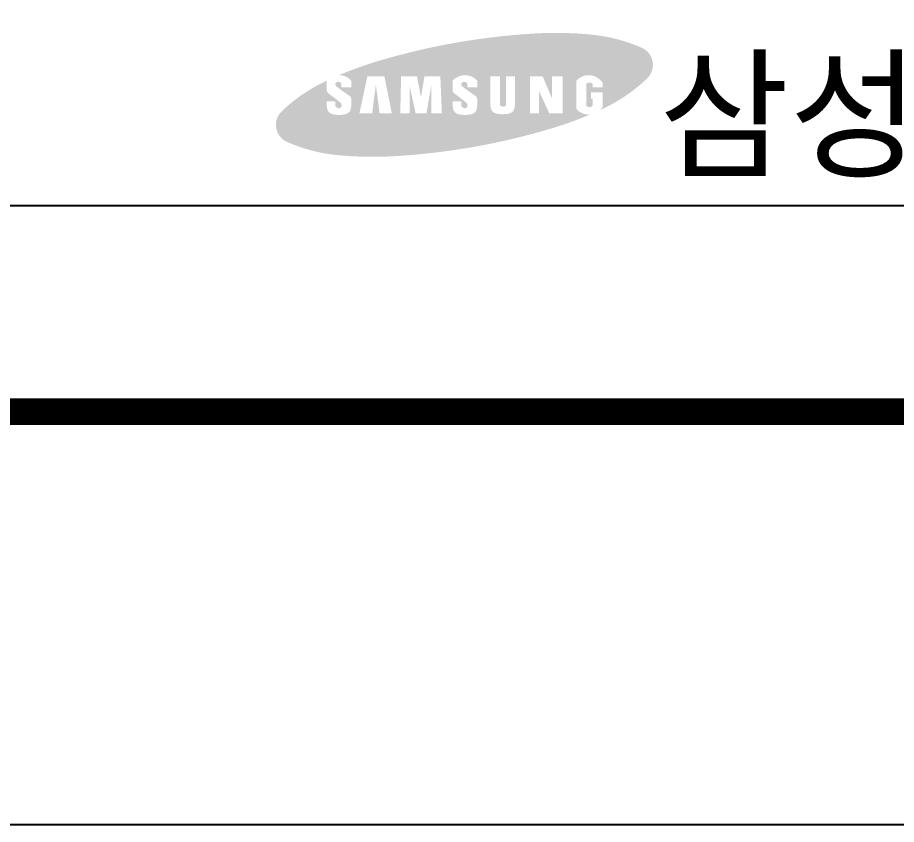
# Model space of a CAD drawing. Header units: millimetres. Extents: x 0 to 1079, y 0 to 594.
# Drawn here: x 226.64 to 269.23, y 0 to 39.1 of the extents above; entities that cross this region are included whole.
import ezdxf
from ezdxf.enums import TextEntityAlignment as Align

# ---------------------------------------------------------------- set-up
doc = ezdxf.new("R2010")
doc.units = ezdxf.units.MM
doc.layers.add('A-ANNO-TTLB', color=7, linetype='Continuous')
doc.styles.add('GUN', font='GNGT.TTF')
doc.styles.add('TTLB-BIG', font='Gulim.TTF', dxfattribs={"height": 3})
doc.styles.add('굴림체', font='GulimChe.TTF', dxfattribs={"height": 3})

# ---------------------------------------------------------------- blocks, each defined once
blk = doc.blocks.new('W')
at = {"layer": 'A-ANNO-TTLB'}
h = blk.add_hatch(color=256, dxfattribs=at)
h.paths.add_polyline_path([(257.365, 37.149), (257.346, 37.192), (257.325, 37.235), (257.302, 37.276), (257.276, 37.316), (257.248, 37.355), (257.219, 37.392), (257.187, 37.428), (257.154, 37.461), (257.119, 37.493), (257.083, 37.524), (257.044, 37.552), (257.005, 37.578), (256.964, 37.602), (256.922, 37.624), (256.889, 37.639), (256.761, 37.694), (256.632, 37.747), (256.502, 37.798), (256.371, 37.846), (256.239, 37.892), (256.106, 37.935), (255.973, 37.977), (255.839, 38.016), (255.704, 38.052), (255.569, 38.087), (255.433, 38.119), (255.296, 38.148), (255.16, 38.175), (255.022, 38.2), (254.884, 38.222), (254.746, 38.242), (254.608, 38.26), (254.469, 38.275), (254.431, 38.279), (254.4, 38.282), (254.369, 38.285), (254.338, 38.287), (254.307, 38.29), (254.275, 38.293), (254.244, 38.296), (254.213, 38.298), (254.182, 38.301), (254.15, 38.303), (254.119, 38.306), (254.088, 38.308), (254.057, 38.311), (254.025, 38.313), (253.994, 38.315), (253.963, 38.317), (253.932, 38.319), (253.9, 38.322), (253.869, 38.324), (253.838, 38.326), (253.807, 38.327), (253.775, 38.329), (253.744, 38.331), (253.713, 38.333), (253.682, 38.335), (253.65, 38.336), (253.619, 38.338), (253.588, 38.339), (253.556, 38.341), (253.525, 38.342), (253.494, 38.344), (253.462, 38.345), (253.431, 38.346), (253.4, 38.347), (253.369, 38.348), (253.337, 38.35), (253.306, 38.351), (253.275, 38.352), (253.243, 38.353), (253.212, 38.353), (253.181, 38.354), (253.149, 38.355), (253.118, 38.356), (253.087, 38.356), (253.055, 38.357), (253.024, 38.358), (252.993, 38.358), (252.961, 38.358), (252.93, 38.359), (252.899, 38.359), (252.867, 38.359), (252.836, 38.36), (252.805, 38.36), (252.773, 38.36), (252.742, 38.36), (252.711, 38.36), (252.679, 38.36), (252.648, 38.36), (252.617, 38.36), (252.585, 38.359), (252.554, 38.359), (252.523, 38.359), (252.491, 38.358), (252.46, 38.358), (252.429, 38.358), (252.397, 38.357), (252.366, 38.356), (252.335, 38.356), (252.303, 38.355), (252.272, 38.354), (252.241, 38.353), (252.209, 38.353), (252.178, 38.352), (252.147, 38.351), (252.116, 38.35), (252.084, 38.349), (252.053, 38.347), (252.022, 38.346), (251.99, 38.345), (251.959, 38.344), (251.928, 38.342), (251.896, 38.341), (251.865, 38.339), (251.834, 38.338), (251.802, 38.336), (251.771, 38.335), (251.74, 38.333), (251.709, 38.331), (251.677, 38.329), (251.646, 38.327), (251.638, 38.327), (251.58, 38.323), (251.522, 38.32), (251.464, 38.316), (251.405, 38.312), (251.347, 38.308), (251.289, 38.304), (251.231, 38.3), (251.173, 38.295), (251.114, 38.291), (251.056, 38.287), (250.998, 38.282), (250.94, 38.277), (250.882, 38.272), (250.823, 38.268), (250.765, 38.263), (250.707, 38.257), (250.649, 38.252), (250.591, 38.247), (250.533, 38.241), (250.475, 38.236), (250.416, 38.23), (250.358, 38.225), (250.3, 38.219), (250.242, 38.213), (250.184, 38.207), (250.126, 38.201), (250.068, 38.195), (250.01, 38.188), (249.952, 38.182), (249.894, 38.175), (249.836, 38.169), (249.778, 38.162), (249.72, 38.155), (249.662, 38.148), (249.604, 38.141), (249.546, 38.134), (249.488, 38.127), (249.43, 38.119), (249.372, 38.112), (249.315, 38.104), (249.257, 38.097), (249.199, 38.089), (249.141, 38.081), (249.083, 38.073), (249.025, 38.065), (248.968, 38.057), (248.91, 38.049), (248.852, 38.04), (248.794, 38.032), (248.736, 38.023), (248.679, 38.015), (248.621, 38.006), (248.563, 37.997), (248.506, 37.988), (248.448, 37.979), (248.39, 37.97), (248.333, 37.961), (248.275, 37.951), (248.217, 37.942), (248.16, 37.932), (248.102, 37.923), (248.045, 37.913), (247.987, 37.903), (247.93, 37.893), (247.872, 37.883), (247.852, 37.879), (247.795, 37.869), (247.737, 37.859), (247.68, 37.849), (247.622, 37.838), (247.565, 37.828), (247.507, 37.817), (247.45, 37.806), (247.393, 37.795), (247.335, 37.784), (247.278, 37.773), (247.221, 37.762), (247.164, 37.751), (247.106, 37.739), (247.049, 37.728), (246.992, 37.716), (246.935, 37.704), (246.877, 37.693), (246.82, 37.681), (246.763, 37.669), (246.706, 37.657), (246.649, 37.644), (246.592, 37.632), (246.535, 37.62), (246.478, 37.607), (246.421, 37.595), (246.364, 37.582), (246.307, 37.569), (246.25, 37.556), (246.193, 37.543), (246.136, 37.53), (246.079, 37.517), (246.022, 37.504), (245.966, 37.49), (245.909, 37.477), (245.852, 37.463), (245.795, 37.45), (245.739, 37.436), (245.682, 37.422), (245.625, 37.408), (245.569, 37.394), (245.512, 37.38), (245.455, 37.365), (245.399, 37.351), (245.342, 37.336), (245.286, 37.322), (245.229, 37.307), (245.173, 37.292), (245.116, 37.278), (245.06, 37.263), (245.003, 37.248), (244.947, 37.232), (244.891, 37.217), (244.834, 37.202), (244.778, 37.186), (244.722, 37.171), (244.666, 37.155), (244.609, 37.139), (244.553, 37.123), (244.497, 37.108), (244.441, 37.091), (244.385, 37.075), (244.329, 37.059), (244.273, 37.043), (244.217, 37.026), (244.161, 37.01), (244.141, 37.004), (244.111, 36.995), (244.081, 36.986), (244.051, 36.977), (244.021, 36.968), (243.991, 36.959), (243.961, 36.949), (243.931, 36.94), (243.901, 36.931), (243.871, 36.922), (243.842, 36.912), (243.812, 36.903), (243.782, 36.893), (243.752, 36.884), (243.722, 36.874), (243.692, 36.864), (243.663, 36.855), (243.633, 36.845), (243.603, 36.835), (243.573, 36.825), (243.544, 36.815), (243.514, 36.805), (243.484, 36.795), (243.455, 36.785), (243.425, 36.775), (243.395, 36.765), (243.366, 36.754), (243.336, 36.744), (243.307, 36.734), (243.277, 36.723), (243.248, 36.713), (243.218, 36.702), (243.189, 36.692), (243.159, 36.681), (243.13, 36.671), (243.1, 36.66), (243.071, 36.649), (243.041, 36.638), (243.012, 36.627), (242.983, 36.616), (242.953, 36.605), (242.924, 36.594), (242.895, 36.583), (242.865, 36.572), (242.836, 36.561), (242.807, 36.55), (242.778, 36.539), (242.748, 36.527), (242.719, 36.516), (242.69, 36.504), (242.661, 36.493), (242.632, 36.481), (242.603, 36.47), (242.573, 36.458), (242.544, 36.447), (242.515, 36.435), (242.486, 36.423), (242.457, 36.411), (242.428, 36.399), (242.399, 36.387), (242.37, 36.375), (242.341, 36.363), (242.313, 36.351), (242.284, 36.339), (242.28, 36.337), (242.251, 36.309), (242.294, 36.305), (242.321, 36.302), (242.343, 36.3), (242.37, 36.296), (242.398, 36.29), (242.423, 36.284), (242.44, 36.279), (242.458, 36.274), (242.478, 36.268), (242.499, 36.26), (242.523, 36.25), (242.548, 36.238), (242.575, 36.224), (242.605, 36.208), (242.636, 36.19), (242.669, 36.169), (242.7, 36.146), (242.732, 36.123), (242.761, 36.097), (242.788, 36.071), (242.812, 36.044), (242.812, 35.729), (242.332, 35.729), (242.332, 35.894, 0.667749), (242.038, 35.894), (242.038, 35.837), (242.078, 35.775), (242.396, 35.536), (242.754, 35.291), (242.812, 35.178), (242.812, 34.821), (242.797, 34.702), (242.754, 34.564), (242.643, 34.463), (242.46, 34.398), (242.227, 34.383), (241.977, 34.398), (241.794, 34.463), (241.684, 34.564), (241.64, 34.702), (241.625, 34.821), (241.625, 35.039), (242.038, 35.039), (242.038, 34.821), (242.063, 34.788), (242.087, 34.763), (242.111, 34.743), (242.135, 34.728), (242.158, 34.718), (242.179, 34.712), (242.2, 34.709), (242.219, 34.709), (242.237, 34.711), (242.254, 34.714), (242.268, 34.719), (242.282, 34.726), (242.294, 34.735), (242.306, 34.745), (242.316, 34.758), (242.325, 34.772), (242.333, 34.788), (242.34, 34.806), (242.344, 34.826), (242.345, 34.848), (242.343, 34.873), (242.336, 34.9), (242.324, 34.93), (242.306, 34.962), (242.038, 35.178), (241.696, 35.437, -0.234886), (241.625, 35.58), (241.625, 36.046), (241.597, 36.033), (241.569, 36.019), (241.54, 36.006), (241.533, 36.003), (241.408, 35.942), (241.284, 35.878), (241.16, 35.813), (241.038, 35.745), (240.917, 35.675), (240.797, 35.604), (240.679, 35.53), (240.562, 35.454), (240.446, 35.376), (240.332, 35.296), (240.219, 35.214), (240.107, 35.13), (239.997, 35.044), (239.889, 34.956), (239.782, 34.867), (239.676, 34.775), (239.572, 34.682), (239.47, 34.587), (239.443, 34.56), (239.41, 34.527), (239.378, 34.491), (239.348, 34.454), (239.32, 34.416), (239.295, 34.376), (239.271, 34.335), (239.25, 34.292), (239.231, 34.249), (239.214, 34.204), (239.199, 34.159), (239.187, 34.113), (239.178, 34.067), (239.17, 34.02), (239.166, 33.973), (239.163, 33.925), (239.164, 33.878), (239.166, 33.831), (239.171, 33.783), (239.177, 33.748), (239.186, 33.701), (239.198, 33.655), (239.213, 33.61), (239.229, 33.566), (239.248, 33.522), (239.269, 33.48), (239.293, 33.438), (239.318, 33.398), (239.346, 33.36), (239.375, 33.322), (239.407, 33.287), (239.44, 33.253), (239.475, 33.221), (239.512, 33.191), (239.55, 33.163), (239.589, 33.136), (239.63, 33.112), (239.672, 33.09), (239.705, 33.075), (239.833, 33.02), (239.963, 32.967), (240.093, 32.917), (240.224, 32.869), (240.356, 32.823), (240.488, 32.779), (240.621, 32.738), (240.755, 32.699), (240.89, 32.662), (241.026, 32.628), (241.161, 32.596), (241.298, 32.566), (241.435, 32.539), (241.572, 32.514), (241.71, 32.492), (241.848, 32.472), (241.987, 32.455), (242.125, 32.439), (242.163, 32.436), (242.194, 32.433), (242.225, 32.43), (242.257, 32.427), (242.288, 32.424), (242.319, 32.422), (242.35, 32.419), (242.381, 32.416), (242.413, 32.414), (242.444, 32.411), (242.475, 32.409), (242.506, 32.406), (242.538, 32.404), (242.569, 32.402), (242.6, 32.399), (242.631, 32.397), (242.663, 32.395), (242.694, 32.393), (242.725, 32.391), (242.756, 32.389), (242.788, 32.387), (242.819, 32.385), (242.85, 32.383), (242.881, 32.382), (242.913, 32.38), (242.944, 32.378), (242.975, 32.377), (243.007, 32.375), (243.038, 32.374), (243.069, 32.372), (243.101, 32.371), (243.132, 32.37), (243.163, 32.368), (243.194, 32.367), (243.226, 32.366), (243.257, 32.365), (243.288, 32.364), (243.32, 32.363), (243.351, 32.362), (243.382, 32.361), (243.414, 32.36), (243.445, 32.36), (243.476, 32.359), (243.508, 32.358), (243.539, 32.358), (243.57, 32.357), (243.602, 32.357), (243.633, 32.356), (243.664, 32.356), (243.696, 32.355), (243.727, 32.355), (243.758, 32.355), (243.79, 32.355), (243.821, 32.355), (243.852, 32.355), (243.884, 32.355), (243.915, 32.355), (243.946, 32.355), (243.978, 32.355), (244.009, 32.355), (244.04, 32.355), (244.072, 32.356), (244.103, 32.356), (244.134, 32.357), (244.166, 32.357), (244.197, 32.358), (244.228, 32.358), (244.26, 32.359), (244.291, 32.36), (244.322, 32.36), (244.354, 32.361), (244.385, 32.362), (244.416, 32.363), (244.447, 32.364), (244.479, 32.365), (244.51, 32.366), (244.541, 32.367), (244.573, 32.368), (244.604, 32.37), (244.635, 32.371), (244.667, 32.372), (244.698, 32.374), (244.729, 32.375), (244.761, 32.377), (244.792, 32.378), (244.823, 32.38), (244.854, 32.382), (244.886, 32.383), (244.917, 32.385), (244.948, 32.387), (244.956, 32.388), (245.014, 32.391), (245.072, 32.395), (245.131, 32.399), (245.189, 32.402), (245.247, 32.406), (245.305, 32.411), (245.364, 32.415), (245.422, 32.419), (245.48, 32.423), (245.538, 32.428), (245.596, 32.433), (245.655, 32.437), (245.713, 32.442), (245.771, 32.447), (245.829, 32.452), (245.887, 32.457), (245.945, 32.462), (246.003, 32.468), (246.062, 32.473), (246.12, 32.479), (246.178, 32.484), (246.236, 32.49), (246.294, 32.496), (246.352, 32.502), (246.41, 32.508), (246.468, 32.514), (246.526, 32.52), (246.584, 32.526), (246.642, 32.533), (246.7, 32.539), (246.758, 32.546), (246.816, 32.553), (246.874, 32.56), (246.932, 32.566), (246.99, 32.573), (247.048, 32.581), (247.106, 32.588), (247.164, 32.595), (247.222, 32.603), (247.28, 32.61), (247.338, 32.618), (247.395, 32.626), (247.453, 32.633), (247.511, 32.641), (247.569, 32.649), (247.627, 32.658), (247.685, 32.666), (247.742, 32.674), (247.8, 32.683), (247.858, 32.691), (247.916, 32.7), (247.973, 32.709), (248.031, 32.717), (248.089, 32.726), (248.146, 32.735), (248.204, 32.745), (248.262, 32.754), (248.319, 32.763), (248.377, 32.773), (248.434, 32.782), (248.492, 32.792), (248.55, 32.802), (248.607, 32.811), (248.665, 32.821), (248.722, 32.831), (248.742, 32.835), (248.8, 32.845), (248.857, 32.856), (248.915, 32.866), (248.972, 32.876), (249.029, 32.887), (249.087, 32.898), (249.144, 32.909), (249.202, 32.919), (249.259, 32.93), (249.316, 32.941), (249.373, 32.953), (249.431, 32.964), (249.488, 32.975), (249.545, 32.987), (249.602, 32.998), (249.66, 33.01), (249.717, 33.022), (249.774, 33.034), (249.831, 33.046), (249.888, 33.058), (249.945, 33.07), (250.002, 33.082), (250.059, 33.095), (250.116, 33.107), (250.173, 33.12), (250.23, 33.133), (250.287, 33.145), (250.344, 33.158), (250.401, 33.171), (250.458, 33.184), (250.515, 33.198), (250.572, 33.211), (250.629, 33.224), (250.685, 33.238), (250.742, 33.251), (250.799, 33.265), (250.856, 33.279), (250.912, 33.293), (250.969, 33.307), (251.026, 33.321), (251.082, 33.335), (251.139, 33.349), (251.196, 33.364), (251.252, 33.378), (251.309, 33.393), (251.365, 33.407), (251.422, 33.422), (251.478, 33.437), (251.534, 33.452), (251.591, 33.467), (251.647, 33.482), (251.704, 33.497), (251.76, 33.513), (251.816, 33.528), (251.872, 33.544), (251.929, 33.559), (251.985, 33.575), (252.041, 33.591), (252.097, 33.607), (252.153, 33.623), (252.209, 33.639), (252.266, 33.655), (252.322, 33.672), (252.378, 33.688), (252.434, 33.705), (252.453, 33.711), (252.483, 33.72), (252.513, 33.729), (252.543, 33.738), (252.573, 33.747), (252.603, 33.756), (252.633, 33.765), (252.663, 33.774), (252.693, 33.784), (252.723, 33.793), (252.753, 33.802), (252.783, 33.812), (252.812, 33.821), (252.842, 33.831), (252.872, 33.841), (252.902, 33.85), (252.932, 33.86), (252.961, 33.87), (252.991, 33.88), (253.021, 33.89), (253.051, 33.899), (253.08, 33.909), (253.11, 33.919), (253.14, 33.93), (253.169, 33.94), (253.199, 33.95), (253.229, 33.96), (253.258, 33.97), (253.288, 33.981), (253.317, 33.991), (253.347, 34.002), (253.376, 34.012), (253.406, 34.023), (253.435, 34.033), (253.465, 34.044), (253.494, 34.055), (253.524, 34.065), (253.553, 34.076), (253.582, 34.087), (253.612, 34.098), (253.641, 34.109), (253.67, 34.12), (253.7, 34.131), (253.729, 34.142), (253.758, 34.153), (253.788, 34.165), (253.817, 34.176), (253.846, 34.187), (253.875, 34.199), (253.904, 34.21), (253.934, 34.222), (253.963, 34.233), (253.992, 34.245), (254.021, 34.256), (254.05, 34.268), (254.079, 34.28), (254.108, 34.291), (254.137, 34.303), (254.166, 34.315), (254.195, 34.327), (254.224, 34.339), (254.253, 34.351), (254.282, 34.363), (254.311, 34.375), (254.34, 34.388), (254.368, 34.4), (254.389, 34.409), (254.36, 34.406), (254.319, 34.403), (254.278, 34.406), (254.244, 34.409), (254.217, 34.412), (254.194, 34.415), (254.168, 34.419), (254.139, 34.425), (254.115, 34.431), (254.098, 34.435), (254.08, 34.44), (254.06, 34.447), (254.039, 34.455), (254.015, 34.465), (253.99, 34.476), (253.962, 34.49), (253.933, 34.506), (253.901, 34.525), (253.869, 34.546), (253.837, 34.568), (253.806, 34.592), (253.777, 34.617), (253.75, 34.643), (253.713, 34.686), (253.713, 36.029), (253.75, 36.071), (253.777, 36.097), (253.806, 36.123), (253.837, 36.146), (253.869, 36.169), (253.901, 36.19), (253.933, 36.208), (253.962, 36.224), (253.99, 36.238), (254.015, 36.25), (254.039, 36.26), (254.06, 36.268), (254.08, 36.274), (254.098, 36.279), (254.115, 36.284), (254.139, 36.29), (254.168, 36.296), (254.194, 36.3), (254.217, 36.302), (254.244, 36.305), (254.278, 36.308), (254.319, 36.312), (254.36, 36.308), (254.394, 36.305), (254.422, 36.302), (254.444, 36.3), (254.471, 36.296), (254.499, 36.29), (254.524, 36.284), (254.54, 36.279), (254.559, 36.274), (254.578, 36.268), (254.6, 36.26), (254.623, 36.25), (254.649, 36.238), (254.676, 36.224), (254.706, 36.208), (254.737, 36.19), (254.769, 36.169), (254.801, 36.146), (254.832, 36.123), (254.862, 36.097), (254.889, 36.071), (254.99, 35.956), (254.99, 35.729), (254.518, 35.729), (254.518, 35.881), (254.499, 35.896), (254.481, 35.908), (254.465, 35.919), (254.449, 35.927), (254.436, 35.934), (254.423, 35.94), (254.411, 35.944), (254.401, 35.948), (254.391, 35.95), (254.383, 35.952), (254.375, 35.954), (254.367, 35.954), (254.36, 35.955), (254.354, 35.954), (254.347, 35.954), (254.34, 35.953), (254.333, 35.952), (254.325, 35.95), (254.318, 35.949), (254.31, 35.947), (254.302, 35.945), (254.293, 35.942), (254.284, 35.939), (254.275, 35.936), (254.265, 35.932), (254.255, 35.928), (254.245, 35.923), (254.235, 35.919), (254.226, 35.913), (254.216, 35.907), (254.207, 35.901), (254.198, 35.894), (254.198, 34.821), (254.207, 34.814), (254.216, 34.807), (254.226, 34.801), (254.235, 34.796), (254.245, 34.791), (254.255, 34.787), (254.265, 34.782), (254.275, 34.779), (254.284, 34.775), (254.293, 34.773), (254.302, 34.77), (254.31, 34.768), (254.318, 34.766), (254.325, 34.764), (254.333, 34.763), (254.34, 34.762), (254.347, 34.761), (254.354, 34.76), (254.36, 34.76), (254.367, 34.76), (254.375, 34.761), (254.383, 34.762), (254.391, 34.764), (254.401, 34.767), (254.411, 34.77), (254.423, 34.775), (254.436, 34.78), (254.449, 34.787), (254.465, 34.796), (254.481, 34.806), (254.499, 34.819), (254.518, 34.833), (254.518, 35.178), (254.434, 35.178), (254.434, 35.483), (254.99, 35.483), (254.99, 34.759), (254.889, 34.643), (254.864, 34.62), (254.892, 34.633), (254.921, 34.646), (254.949, 34.659), (254.978, 34.672), (255.006, 34.686), (255.034, 34.699), (255.061, 34.712), (255.186, 34.773), (255.311, 34.836), (255.434, 34.902), (255.556, 34.969), (255.677, 35.039), (255.797, 35.111), (255.915, 35.185), (256.032, 35.261), (256.148, 35.339), (256.263, 35.419), (256.375, 35.501), (256.487, 35.585), (256.597, 35.671), (256.706, 35.758), (256.813, 35.848), (256.918, 35.94), (257.022, 36.033), (257.124, 36.128), (257.151, 36.154), (257.185, 36.188), (257.216, 36.223), (257.246, 36.26), (257.274, 36.299), (257.299, 36.339), (257.323, 36.38), (257.344, 36.422), (257.364, 36.466), (257.38, 36.51), (257.395, 36.555), (257.407, 36.601), (257.417, 36.648), (257.424, 36.695), (257.429, 36.742), (257.431, 36.789), (257.431, 36.837), (257.428, 36.884), (257.423, 36.931), (257.417, 36.967), (257.408, 37.013), (257.396, 37.059), (257.382, 37.104)])
h.paths.add_polyline_path([(250.028, 36.251), (250.028, 34.853), (250.084, 34.805), (250.157, 34.785), (250.229, 34.785), (250.293, 34.825), (250.309, 34.849), (250.309, 36.251), (250.743, 36.251), (250.743, 34.887), (250.725, 34.734), (250.681, 34.596), (250.571, 34.496), (250.388, 34.431), (250.138, 34.415), (249.905, 34.431), (249.722, 34.496), (249.611, 34.596), (249.567, 34.734), (249.549, 34.887), (249.549, 36.251)], flags=16)
h.paths.add_polyline_path([(248.834, 36.123), (248.863, 36.097), (248.89, 36.071), (248.914, 36.044), (248.914, 35.729), (248.434, 35.729), (248.434, 35.894, 0.667749), (248.14, 35.894), (248.14, 35.837), (248.18, 35.775), (248.498, 35.536), (248.856, 35.291), (248.914, 35.178), (248.914, 34.821), (248.9, 34.702), (248.856, 34.564), (248.745, 34.463), (248.562, 34.398), (248.329, 34.383), (248.079, 34.398), (247.896, 34.463), (247.786, 34.564), (247.742, 34.702), (247.727, 34.821), (247.727, 35.039), (248.14, 35.039), (248.14, 34.821), (248.165, 34.788), (248.189, 34.763), (248.213, 34.743), (248.237, 34.728), (248.26, 34.718), (248.281, 34.712), (248.302, 34.709), (248.322, 34.709), (248.339, 34.711), (248.356, 34.714), (248.371, 34.719), (248.384, 34.726), (248.396, 34.735), (248.408, 34.745), (248.418, 34.758), (248.427, 34.772), (248.435, 34.788), (248.442, 34.806), (248.446, 34.826), (248.447, 34.848), (248.445, 34.873), (248.438, 34.9), (248.426, 34.93), (248.408, 34.962), (248.14, 35.178), (247.798, 35.437, -0.234886), (247.727, 35.58), (247.727, 36.046), (247.778, 36.097), (247.808, 36.123), (247.839, 36.146), (247.871, 36.169), (247.903, 36.19), (247.934, 36.208), (247.964, 36.224), (247.991, 36.238), (248.017, 36.25), (248.04, 36.26), (248.061, 36.268), (248.081, 36.274), (248.099, 36.279), (248.116, 36.284), (248.141, 36.29), (248.169, 36.296), (248.196, 36.3), (248.218, 36.302), (248.246, 36.305), (248.279, 36.308), (248.321, 36.312), (248.362, 36.308), (248.396, 36.305), (248.423, 36.302), (248.446, 36.3), (248.472, 36.296), (248.5, 36.29), (248.525, 36.284), (248.542, 36.279), (248.56, 36.274), (248.58, 36.268), (248.601, 36.26), (248.625, 36.25), (248.65, 36.238), (248.678, 36.224), (248.707, 36.208), (248.739, 36.19), (248.771, 36.169), (248.803, 36.146)], flags=16)
h.paths.add_polyline_path([(251.475, 36.251), (252.09, 36.251), (252.543, 35.178), (252.543, 36.251), (253.053, 36.251), (253.053, 34.463), (252.41, 34.463), (251.916, 35.536), (251.916, 34.463), (251.475, 34.463)], flags=16)
h.paths.add_polyline_path([(247.129, 36.251), (247.202, 34.463), (246.688, 34.463), (246.688, 35.803), (246.457, 34.463), (245.931, 34.463), (245.647, 35.753), (245.64, 35.746), (245.64, 34.463), (245.186, 34.463), (245.227, 36.251), (245.996, 36.251), (246.19, 35.245), (246.36, 36.251)], flags=16)
h.paths.add_polyline_path([(244.78, 34.463), (244.184, 34.463), (244.005, 35.85), (244.003, 35.848), (243.826, 34.463), (243.207, 34.463), (243.592, 36.251), (244.417, 36.251)], flags=16)
for p, q in [((190, 30), (350, 30)), ((0, 0), (841, 0))]:
    blk.add_line(p, q, dxfattribs=at)
at = {"layer": 'A-ANNO-TTLB', "const_width": 1.3}
blk.add_lwpolyline([(40, 574), (821, 574), (821, 20), (40, 20)], close=True, dxfattribs=at)
at = {"layer": 'A-ANNO-TTLB', "style": 'GUN'}
blk.add_text('삼성물산 건설부문', height=5.04, dxfattribs=at).set_placement((283.957, 31.883), align=Align.CENTER)
at = {"layer": 'A-ANNO-TTLB', "style": '굴림체'}
blk.add_attdef('도면번호', text='', height=5, rotation=180, dxfattribs=at).set_placement((89.787, 569.416), align=Align.CENTER)
for tag, p in [('관련참조도면', (789.017, 63.683)), ('시공공구', (666.048, 51.244)), ('도면명칭', (770.985, 51.488)), ('축척', (666.077, 38.384)), ('도면번호', (770.999, 38.448)), ('CAD파일명', (771.642, 25.604)), ('페이지', (666.762, 25.371))]:
    blk.add_attdef(tag, text='', height=3, dxfattribs=at).set_placement(p, align=Align.CENTER)
at = {"layer": 'A-ANNO-TTLB', "style": '굴림체', "flags": 8}
for tag, p in [('개정4-번호', (364.545, 55.733)), ('개정4-개정사유', (464.615, 55.496)), ('개정3-번호', (364.545, 48.364)), ('개정3-개정사유', (464.615, 48.117)), ('개정2-번호', (364.545, 40.364)), ('개정2-개정사유', (464.615, 40.117)), ('개정1-번호', (364.545, 32.364)), ('개정1-개정사유', (464.615, 32.117))]:
    blk.add_attdef(tag, text='', height=3, dxfattribs=at).set_placement(p, align=Align.MIDDLE)
at = {"layer": 'A-ANNO-TTLB'}
for tag, style, flags, p in [('개정4-날짜', '굴림체', 8, (385.084, 55.701)), ('개정4-작성자', '굴림체', 8, (522.808, 55.455)), ('개정4-검토자', '굴림체', 8, (552.576, 55.335)), ('개정4-확인자', '굴림체', 8, (583.194, 55.206)), ('설계회사', 'TTLB-BIG', 1, (214.366, 54.924)), ('개정3-날짜', '굴림체', 8, (385.084, 48.446)), ('개정3-확인자', '굴림체', 8, (583.194, 47.938)), ('개정3-작성자', '굴림체', 8, (522.808, 47.938)), ('개정3-검토자', '굴림체', 8, (552.576, 47.942)), ('개정2-날짜', '굴림체', 8, (385.084, 40.446)), ('개정2-작성자', '굴림체', 8, (522.808, 39.938)), ('개정2-검토자', '굴림체', 8, (552.576, 39.942)), ('개정2-확인자', '굴림체', 8, (583.194, 39.938)), ('개정1-날짜', '굴림체', 8, (385.084, 32.446)), ('개정1-작성자', '굴림체', 8, (522.808, 31.938)), ('개정1-검토자', '굴림체', 8, (552.576, 31.942)), ('개정1-확인자', '굴림체', 8, (583.194, 31.938))]:
    blk.add_attdef(tag, text='', height=3, dxfattribs=dict(at, style=style, flags=flags)).set_placement(p, align=Align.MIDDLE_LEFT)
at = {"layer": 'A-ANNO-TTLB', "style": '굴림체'}
for tag, p in [('설계회사', (214.366, 54.924)), ('설계감리', (214.366, 45.162)), ('설계건명', (76.102, 34.873)), ('시공회사', (214.366, 35.039)), ('시공건명', (76.102, 25.057)), ('시공감리', (214.366, 25.277))]:
    blk.add_attdef(tag, text='', height=3, dxfattribs=at).set_placement(p, align=Align.MIDDLE_LEFT)

msp = doc.modelspace()

# ---------------------------------------------------------------- block references
msp.add_blockref('W', (0, 0))

doc.saveas('drawing.dxf')
